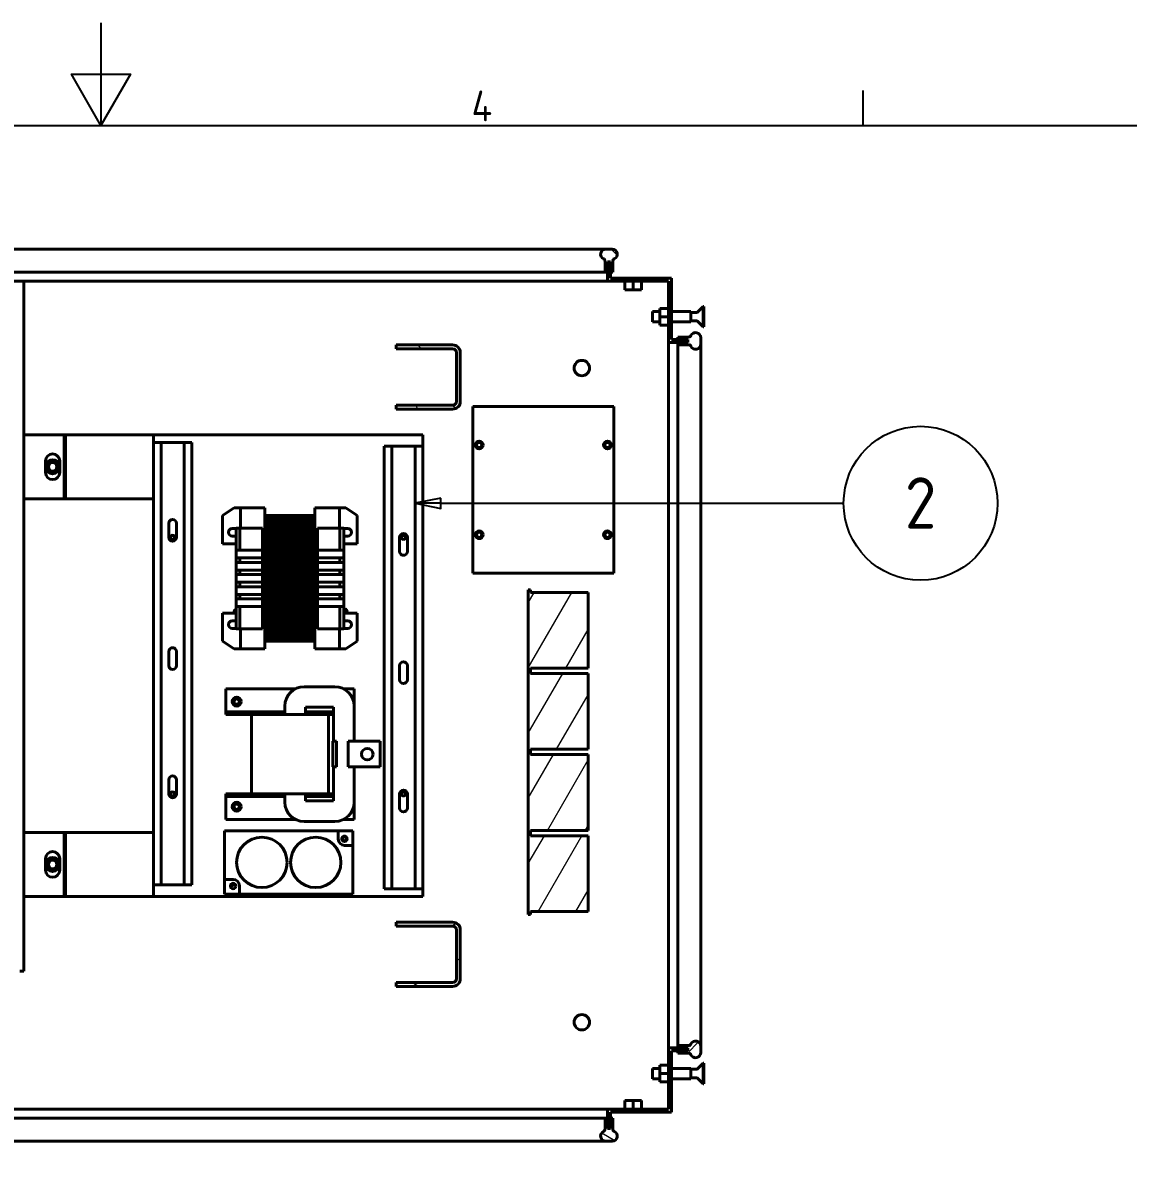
# Model space of a CAD drawing. Header units: inches. Extents: x 6934 to 18973, y 4254 to 7629.
# Drawn here: x 14123 to 14985, y 6725 to 7614 of the extents above; entities that cross this region are included whole.
import ezdxf

# ---------------------------------------------------------------- set-up
doc = ezdxf.new("R2010")
doc.units = ezdxf.units.IN
doc.header["$MEASUREMENT"] = 0
doc.layers.add('POWER SUPPLY CASE INLINER1$0$가시적인 것(ISO)', color=3, linetype='Continuous', lineweight=40, true_color=0x00ff00)
doc.layers.add('POWER SUPPLY CASE INLINER1$0$기호(ISO)', color=5, linetype='Continuous', lineweight=25, true_color=0x0000ff)
doc.layers.add('POWER SUPPLY CASE INLINER1$0$경계(ISO)', color=7, linetype='Continuous', lineweight=25)
doc.layers.add('POWER SUPPLY CASE INLINER1$0$해치(ISO)', color=7, linetype='Continuous', lineweight=18)
doc.styles.add('POWER SUPPLY CASE INLINER1$0$문자 텍스트_PSTEK_POSCO', font='isocp.shx')
doc.styles.add('POWER SUPPLY CASE INLINER1$0$부품번호텍스트_PSTEK_POSCO', font='isocp.shx')

# ---------------------------------------------------------------- blocks, each defined once
blk = doc.blocks.new('POWER SUPPLY CASE INLINER1$0$경계 Default Border')
at = {"layer": 'POWER SUPPLY CASE INLINER1$0$경계(ISO)'}
blk.add_line((371.25, 410), (371.25, 413.4), dxfattribs=at)
at = {"layer": 'POWER SUPPLY CASE INLINER1$0$경계(ISO)', "flags": 128}
for points in [[(297, 420), (297, 410), (294.11, 415), (299.89, 415), (297, 410)], [(10, 10), (10, 410), (584, 410), (584, 10), (10, 10)]]:
    blk.add_lwpolyline(points, dxfattribs=at)
at = {"layer": 'POWER SUPPLY CASE INLINER1$0$경계(ISO)', "color": 2, "true_color": 0xffff00, "insert": (333.1, 410.4), "char_height": 3, "attachment_point": 7, "style": 'POWER SUPPLY CASE INLINER1$0$문자 텍스트_PSTEK_POSCO'}
blk.add_mtext('4', dxfattribs=at)
blk = doc.blocks.new('POWER SUPPLY CASE INLINER1$0$품번기호4')
at = {"layer": 'POWER SUPPLY CASE INLINER1$0$기호(ISO)', "color": 7}
for p, q in [((330.1, 373.68), (327.6, 373.18)), ((330.1, 372.68), (330.1, 373.68)), ((330.1, 373.18), (327.6, 373.18)), ((327.6, 373.18), (330.1, 372.68)), ((330.1, 373.18), (369.36, 373.18))]:
    blk.add_line(p, q, dxfattribs=at)
at = {"layer": 'POWER SUPPLY CASE INLINER1$0$기호(ISO)', "color": 7, "flags": 128}
blk.add_lwpolyline([(330.1, 373.68), (327.6, 373.18), (330.1, 372.68), (330.1, 373.68)], dxfattribs=at)
at = {"layer": 'POWER SUPPLY CASE INLINER1$0$기호(ISO)'}
blk.add_circle((376.86, 373.18), 7.5, dxfattribs=at)
at = {"layer": 'POWER SUPPLY CASE INLINER1$0$기호(ISO)', "color": 7}
blk.add_solid([(330.1, 373.68), (327.6, 373.18), (330.1, 372.68), (330.1, 373.68)], dxfattribs=at)
at = {"layer": 'POWER SUPPLY CASE INLINER1$0$기호(ISO)', "color": 7, "insert": (376.86, 373.21), "char_height": 5, "attachment_point": 5, "style": 'POWER SUPPLY CASE INLINER1$0$부품번호텍스트_PSTEK_POSCO'}
blk.add_mtext('2', dxfattribs=at)
blk = doc.blocks.new('POWER SUPPLY CASE INLINER1')
at = {"layer": 'POWER SUPPLY CASE INLINER1$0$해치(ISO)'}
h = blk.add_hatch(dxfattribs=at)
h.set_pattern_fill('ANSI31', color=256, scale=203.2, angle=90.0002, style=0)
edge = h.paths.add_edge_path()
edge.add_line((2066.65, 3174.12), (2066.65, 3165.57))
edge.add_line((2066.65, 3165.57), (2068.5, 3165.57))
edge.add_line((2068.5, 3165.57), (2068.5, 3173.57))
edge.add_line((2068.5, 3173.57), (2070.8, 3173.57))
edge.add_line((2070.8, 3173.57), (2070.8, 3165.57))
edge.add_line((2070.8, 3165.57), (2072.65, 3165.57))
edge.add_line((2072.65, 3165.57), (2072.65, 3174.12))
edge.add_ellipse((2074.65, 3174.12), major_axis=(-2, 0), ratio=1, start_angle=294.62432, end_angle=360, ccw=False)
edge.add_ellipse((2072.15, 3179.57), major_axis=(1.67, -3.64), ratio=1, start_angle=0, end_angle=155.37568)
edge.add_line((2072.15, 3183.57), (2067.15, 3183.57))
edge.add_ellipse((2067.15, 3179.57), major_axis=(0, 4), ratio=1, start_angle=0, end_angle=155.37568)
edge.add_ellipse((2064.65, 3174.12), major_axis=(0.83, 1.82), ratio=1, start_angle=294.62432, end_angle=360, ccw=False)
edge = h.paths.add_edge_path()
edge.add_ellipse((2769.45, 3179.57), major_axis=(0, 4), ratio=1, start_angle=0, end_angle=155.37568)
edge.add_ellipse((2766.95, 3174.12), major_axis=(0.83, 1.82), ratio=1, start_angle=294.62432, end_angle=360, ccw=False)
edge.add_line((2768.95, 3174.12), (2768.95, 3165.57))
edge.add_line((2768.95, 3165.57), (2770.8, 3165.57))
edge.add_line((2770.8, 3165.57), (2770.8, 3173.57))
edge.add_line((2770.8, 3173.57), (2773.1, 3173.57))
edge.add_line((2773.1, 3173.57), (2773.1, 3165.57))
edge.add_line((2773.1, 3165.57), (2774.95, 3165.57))
edge.add_line((2774.95, 3165.57), (2774.95, 3174.12))
edge.add_ellipse((2776.95, 3174.12), major_axis=(-2, 0), ratio=1, start_angle=294.62432, end_angle=360, ccw=False)
edge.add_ellipse((2774.45, 3179.57), major_axis=(1.67, -3.64), ratio=1, start_angle=0, end_angle=155.37568)
edge.add_line((2774.45, 3183.57), (2769.45, 3183.57))
h = blk.add_hatch(dxfattribs=at)
h.set_pattern_fill('ANSI31', color=256, scale=203.2, style=0)
h.paths.add_polyline_path([(2820.8, 2558.57), (2825.54, 2558.57), (2833.54, 2558.57), (2833.54, 2560.87), (2825.54, 2560.87), (2818.5, 2560.87), (2818.5, 2513.17), (2770.8, 2513.17), (2770.8, 2506.17), (2770.8, 2498.17), (2773.1, 2498.17), (2773.1, 2506.17), (2773.1, 2510.87), (2820.8, 2510.87)])
h.paths.add_polyline_path([(2773.1, 3160.87), (2773.1, 3165.57), (2773.1, 3173.57), (2770.8, 3173.57), (2770.8, 3165.57), (2770.8, 3158.57), (2818.5, 3158.57), (2818.5, 3110.87), (2825.54, 3110.87), (2833.54, 3110.87), (2833.54, 3113.17), (2825.54, 3113.17), (2820.8, 3113.17), (2820.8, 3160.87)])
h.paths.add_polyline_path([(2023.1, 2513.17), (2023.1, 2614.87), (2023.1, 2652.87), (2023.1, 3064.87), (2023.1, 3102.87), (2023.1, 3158.57), (2070.8, 3158.57), (2070.8, 3165.57), (2070.8, 3173.57), (2068.5, 3173.57), (2068.5, 3165.57), (2068.5, 3160.87), (2020.8, 3160.87), (2020.8, 2510.87), (2068.5, 2510.87), (2068.5, 2506.17), (2068.5, 2498.17), (2070.8, 2498.17), (2070.8, 2506.17), (2070.8, 2513.17)])
h = blk.add_hatch(dxfattribs=at)
h.set_pattern_fill('ANSI31', color=256, scale=203.2, style=0)
edge = h.paths.add_edge_path()
edge.add_line((2834.09, 3115.02), (2825.54, 3115.02))
edge.add_line((2825.54, 3115.02), (2825.54, 3113.17))
edge.add_line((2825.54, 3113.17), (2833.54, 3113.17))
edge.add_line((2833.54, 3113.17), (2833.54, 3110.87))
edge.add_line((2833.54, 3110.87), (2825.54, 3110.87))
edge.add_line((2825.54, 3110.87), (2825.54, 3109.02))
edge.add_line((2825.54, 3109.02), (2834.09, 3109.02))
edge.add_ellipse((2834.09, 3107.02), major_axis=(0, 2), ratio=1, start_angle=294.62432, end_angle=360, ccw=False)
edge.add_ellipse((2839.54, 3109.52), major_axis=(-3.64, -1.67), ratio=1, start_angle=0, end_angle=155.37568)
edge.add_line((2843.54, 3109.52), (2843.54, 3114.52))
edge.add_ellipse((2839.54, 3114.52), major_axis=(4, 0), ratio=1, start_angle=0, end_angle=155.37568)
edge.add_ellipse((2834.09, 3117.02), major_axis=(1.82, -0.83), ratio=1, start_angle=294.62432, end_angle=360, ccw=False)
edge = h.paths.add_edge_path()
edge.add_ellipse((2839.54, 2562.22), major_axis=(4, 0), ratio=1, start_angle=0, end_angle=155.37568)
edge.add_ellipse((2834.09, 2564.72), major_axis=(1.82, -0.83), ratio=1, start_angle=294.62432, end_angle=360, ccw=False)
edge.add_line((2834.09, 2562.72), (2825.54, 2562.72))
edge.add_line((2825.54, 2562.72), (2825.54, 2560.87))
edge.add_line((2825.54, 2560.87), (2833.54, 2560.87))
edge.add_line((2833.54, 2560.87), (2833.54, 2558.57))
edge.add_line((2833.54, 2558.57), (2825.54, 2558.57))
edge.add_line((2825.54, 2558.57), (2825.54, 2556.72))
edge.add_line((2825.54, 2556.72), (2834.09, 2556.72))
edge.add_ellipse((2834.09, 2554.72), major_axis=(0, 2), ratio=1, start_angle=294.62432, end_angle=360, ccw=False)
edge.add_ellipse((2839.54, 2557.22), major_axis=(-3.64, -1.67), ratio=1, start_angle=0, end_angle=155.37568)
edge.add_line((2843.54, 2557.22), (2843.54, 2562.22))
h = blk.add_hatch(dxfattribs=at)
h.set_pattern_fill('ANSI31', color=256, scale=203.2, angle=75, style=0)
edge = h.paths.add_edge_path()
edge.add_line((2606.1, 3061.87), (2606.1, 3058.87))
edge.add_line((2606.1, 3058.87), (2650.1, 3058.87))
edge.add_ellipse((2650.1, 3064.87), major_axis=(0, -6), ratio=1, start_angle=0, end_angle=90)
edge.add_line((2656.1, 3064.87), (2656.1, 3102.87))
edge.add_ellipse((2650.1, 3102.87), major_axis=(6, 0), ratio=1, start_angle=0, end_angle=90)
edge.add_line((2650.1, 3108.87), (2606.1, 3108.87))
edge.add_line((2606.1, 3108.87), (2606.1, 3105.87))
edge.add_line((2606.1, 3105.87), (2650.1, 3105.87))
edge.add_ellipse((2650.1, 3102.87), major_axis=(0, 3), ratio=1, start_angle=270, end_angle=360, ccw=False)
edge.add_line((2653.1, 3102.87), (2653.1, 3064.87))
edge.add_ellipse((2650.1, 3064.87), major_axis=(3, 0), ratio=1, start_angle=270, end_angle=360, ccw=False)
edge.add_line((2650.1, 3061.87), (2606.1, 3061.87))
h = blk.add_hatch(dxfattribs=at)
h.set_pattern_fill('ANSI31', color=256, scale=203.2, angle=15, style=0)
h.paths.add_polyline_path([(2710.7, 2917.87), (2709.1, 2917.87), (2709.1, 2664.87), (2710.7, 2664.87), (2710.7, 2667.27), (2755.7, 2667.27), (2755.7, 2726.27), (2710.7, 2726.27), (2710.7, 2730.47), (2755.7, 2730.47), (2755.7, 2789.47), (2710.7, 2789.47), (2710.7, 2793.67), (2755.7, 2793.67), (2755.7, 2852.67), (2710.7, 2852.67), (2710.7, 2856.87), (2755.7, 2856.87), (2755.7, 2915.87), (2710.7, 2915.87)])
h = blk.add_hatch(dxfattribs=at)
h.set_pattern_fill('ANSI31', color=256, scale=203.2, angle=-15, style=0)
edge = h.paths.add_edge_path()
edge.add_line((2606.1, 2611.87), (2606.1, 2608.87))
edge.add_line((2606.1, 2608.87), (2650.1, 2608.87))
edge.add_ellipse((2650.1, 2614.87), major_axis=(0, -6), ratio=1, start_angle=0, end_angle=90)
edge.add_line((2656.1, 2614.87), (2656.1, 2652.87))
edge.add_ellipse((2650.1, 2652.87), major_axis=(6, 0), ratio=1, start_angle=0, end_angle=90)
edge.add_line((2650.1, 2658.87), (2606.1, 2658.87))
edge.add_line((2606.1, 2658.87), (2606.1, 2655.87))
edge.add_line((2606.1, 2655.87), (2650.1, 2655.87))
edge.add_ellipse((2650.1, 2652.87), major_axis=(0, 3), ratio=1, start_angle=270, end_angle=360, ccw=False)
edge.add_line((2653.1, 2652.87), (2653.1, 2614.87))
edge.add_ellipse((2650.1, 2614.87), major_axis=(3, 0), ratio=1, start_angle=270, end_angle=360, ccw=False)
edge.add_line((2650.1, 2611.87), (2606.1, 2611.87))
h = blk.add_hatch(dxfattribs=at)
h.set_pattern_fill('ANSI31', color=256, scale=203.2, angle=105.0002, style=0)
edge = h.paths.add_edge_path()
edge.add_line((2774.95, 2497.63), (2774.95, 2506.17))
edge.add_line((2774.95, 2506.17), (2773.1, 2506.17))
edge.add_line((2773.1, 2506.17), (2773.1, 2498.17))
edge.add_line((2773.1, 2498.17), (2770.8, 2498.17))
edge.add_line((2770.8, 2498.17), (2770.8, 2506.17))
edge.add_line((2770.8, 2506.17), (2768.95, 2506.17))
edge.add_line((2768.95, 2506.17), (2768.95, 2497.63))
edge.add_ellipse((2766.95, 2497.63), major_axis=(2, 0), ratio=1, start_angle=294.62432, end_angle=360, ccw=False)
edge.add_ellipse((2769.45, 2492.17), major_axis=(-1.67, 3.64), ratio=1, start_angle=0, end_angle=155.37568)
edge.add_line((2769.45, 2488.17), (2774.45, 2488.17))
edge.add_ellipse((2774.45, 2492.17), major_axis=(0, -4), ratio=1, start_angle=0, end_angle=155.37568)
edge.add_ellipse((2776.95, 2497.63), major_axis=(-0.83, -1.82), ratio=1, start_angle=294.62432, end_angle=360, ccw=False)
edge = h.paths.add_edge_path()
edge.add_ellipse((2072.15, 2492.17), major_axis=(0, -4), ratio=1, start_angle=0, end_angle=155.37568)
edge.add_ellipse((2074.65, 2497.63), major_axis=(-0.83, -1.82), ratio=1, start_angle=294.62432, end_angle=360, ccw=False)
edge.add_line((2072.65, 2497.63), (2072.65, 2506.17))
edge.add_line((2072.65, 2506.17), (2070.8, 2506.17))
edge.add_line((2070.8, 2506.17), (2070.8, 2498.17))
edge.add_line((2070.8, 2498.17), (2068.5, 2498.17))
edge.add_line((2068.5, 2498.17), (2068.5, 2506.17))
edge.add_line((2068.5, 2506.17), (2066.65, 2506.17))
edge.add_line((2066.65, 2506.17), (2066.65, 2497.63))
edge.add_ellipse((2064.65, 2497.63), major_axis=(2, 0), ratio=1, start_angle=294.62432, end_angle=360, ccw=False)
edge.add_ellipse((2067.15, 2492.17), major_axis=(-1.67, 3.64), ratio=1, start_angle=0, end_angle=155.37568)
edge.add_line((2067.15, 2488.17), (2072.15, 2488.17))
at = {"layer": 'POWER SUPPLY CASE INLINER1$0$가시적인 것(ISO)'}
for p, q in [((2769.45, 3183.57), (2072.15, 3183.57)), ((2774.45, 3183.57), (2769.45, 3183.57)), ((2768.95, 3174.12), (2768.95, 3165.57)), ((2774.95, 3165.57), (2774.95, 3174.12)), ((2768.95, 3165.57), (2072.65, 3165.57)), ((2768.95, 3165.57), (2770.8, 3165.57)), ((2773.1, 3173.57), (2770.8, 3173.57)), ((2770.8, 3173.57), (2770.8, 3158.57)), ((2770.8, 3165.57), (2770.8, 3173.57)), ((2770.8, 3173.57), (2773.1, 3173.57)), ((2773.1, 3160.87), (2773.1, 3173.57)), ((2773.1, 3173.57), (2773.1, 3165.57)), ((2773.1, 3165.57), (2774.95, 3165.57)), ((2770.8, 3158.57), (2070.8, 3158.57)), ((2315.8, 3158.57), (2315.8, 2620.62)), ((2770.8, 3158.57), (2818.5, 3158.57)), ((2820.8, 3160.87), (2773.1, 3160.87)), ((2784.3, 3158.57), (2784.3, 3151.77)), ((2790.8, 3158.57), (2790.8, 3151.77)), ((2797.3, 3158.57), (2797.3, 3151.77)), ((2818.5, 3158.57), (2818.5, 3110.87)), ((2820.8, 3113.17), (2820.8, 3160.87)), ((2784.3, 3151.77), (2790.8, 3151.77)), ((2790.8, 3151.77), (2797.3, 3151.77)), ((2840.96, 3134.43), (2845.4, 3138.87)), ((2845.4, 3138.87), (2845.4, 3122.87)), ((2845.8, 3138.87), (2845.4, 3138.87)), ((2845.8, 3138.87), (2845.8, 3122.87)), ((2805.8, 3126.87), (2805.8, 3134.87)), ((2805.8, 3134.87), (2811.7, 3134.87)), ((2818.5, 3137.37), (2811.7, 3137.37)), ((2811.7, 3137.37), (2811.7, 3130.87)), ((2818.5, 3130.87), (2811.7, 3130.87)), ((2811.7, 3130.87), (2811.7, 3124.37)), ((2820.8, 3134.87), (2835.8, 3134.87)), ((2835.8, 3126.87), (2835.8, 3134.87)), ((2835.8, 3134.2), (2840.39, 3134.2)), ((2805.8, 3126.87), (2811.7, 3126.87)), ((2818.5, 3124.37), (2811.7, 3124.37)), ((2820.8, 3126.87), (2835.8, 3126.87)), ((2835.8, 3127.55), (2840.39, 3127.55)), ((2840.96, 3127.31), (2845.4, 3122.87)), ((2845.8, 3122.87), (2845.4, 3122.87)), ((2833.54, 3113.17), (2820.8, 3113.17)), ((2834.09, 3115.02), (2825.54, 3115.02)), ((2825.54, 3115.02), (2825.54, 3113.17)), ((2825.54, 3113.17), (2833.54, 3113.17)), ((2833.54, 3110.87), (2833.54, 3113.17)), ((2833.54, 3113.17), (2833.54, 3110.87)), ((2843.54, 3109.52), (2843.54, 3114.52)), ((2650.1, 3108.87), (2606.1, 3108.87)), ((2606.1, 3108.87), (2606.1, 3105.87)), ((2606.1, 3105.87), (2650.1, 3105.87)), ((2653.1, 3102.87), (2653.1, 3064.87)), ((2656.1, 3064.87), (2656.1, 3102.87)), ((2818.5, 3110.87), (2833.54, 3110.87)), ((2818.5, 2560.87), (2818.5, 3110.87)), ((2833.54, 3110.87), (2825.54, 3110.87)), ((2825.54, 3110.87), (2825.54, 3109.02)), ((2825.54, 3109.02), (2834.09, 3109.02)), ((2825.54, 2562.72), (2825.54, 3109.02)), ((2843.54, 2562.22), (2843.54, 3109.52)), ((2606.1, 3061.87), (2606.1, 3058.87)), ((2650.1, 3061.87), (2606.1, 3061.87)), ((2606.1, 3058.87), (2650.1, 3058.87)), ((2665.8, 3060.87), (2665.8, 2930.87)), ((2775.8, 3060.87), (2665.8, 3060.87)), ((2775.8, 2930.87), (2775.8, 3060.87)), ((2347.3, 3038.87), (2315.8, 3038.87)), ((2347.3, 3038.87), (2348.3, 3038.87)), ((2347.3, 2988.87), (2347.3, 3038.87)), ((2348.3, 3038.87), (2416.8, 3038.87)), ((2348.3, 3038.87), (2348.3, 2988.87)), ((2416.8, 3038.87), (2416.8, 3032.87)), ((2626.8, 3038.87), (2416.8, 3038.87)), ((2422.8, 3032.87), (2416.8, 3032.87)), ((2416.8, 2687.87), (2416.8, 3032.87)), ((2440.8, 3032.87), (2422.8, 3032.87)), ((2422.8, 2687.87), (2422.8, 3032.87)), ((2446.8, 3032.87), (2440.8, 3032.87)), ((2440.8, 2687.87), (2440.8, 3032.87)), ((2446.8, 2687.87), (2446.8, 3032.87)), ((2626.8, 3029.87), (2626.8, 3038.87)), ((2602.8, 3029.87), (2596.8, 3029.87)), ((2596.8, 3029.87), (2596.8, 2684.87)), ((2620.8, 3029.87), (2602.8, 3029.87)), ((2602.8, 3029.87), (2602.8, 2684.87)), ((2626.8, 3029.87), (2620.8, 3029.87)), ((2620.8, 3029.87), (2620.8, 2684.87)), ((2626.8, 3029.87), (2626.8, 2684.87)), ((2332.8, 3009.37), (2332.8, 3018.37)), ((2343.8, 3018.37), (2343.8, 3009.37)), ((2315.8, 2988.87), (2347.3, 2988.87)), ((2348.3, 2988.87), (2347.3, 2988.87)), ((2416.8, 2988.87), (2348.3, 2988.87)), ((2479.8, 2981.87), (2470.8, 2975.87)), ((2484.8, 2981.87), (2479.8, 2981.87)), ((2503.8, 2981.87), (2484.8, 2981.87)), ((2484.8, 2966.12), (2484.8, 2981.87)), ((2503.8, 2871.87), (2503.8, 2981.87)), ((2542.8, 2871.87), (2542.8, 2981.87)), ((2542.8, 2981.87), (2561.8, 2981.87)), ((2561.8, 2966.12), (2561.8, 2981.87)), ((2561.8, 2981.87), (2566.8, 2981.87)), ((2575.8, 2975.87), (2566.8, 2981.87)), ((2428.8, 2958.87), (2428.8, 2969.87)), ((2434.8, 2969.87), (2434.8, 2958.87)), ((2470.8, 2975.87), (2470.8, 2953.87)), ((2503.8, 2975.87), (2504.8, 2975.87)), ((2504.8, 2877.87), (2504.8, 2975.87)), ((2504.8, 2975.87), (2504.8, 2877.87)), ((2504.8, 2975.87), (2505.8, 2975.87)), ((2505.8, 2877.87), (2505.8, 2975.87)), ((2505.8, 2975.87), (2505.8, 2877.87)), ((2505.8, 2975.87), (2506.8, 2975.87)), ((2506.8, 2877.87), (2506.8, 2975.87)), ((2506.8, 2975.87), (2506.8, 2877.87)), ((2506.8, 2975.87), (2507.8, 2975.87)), ((2507.8, 2877.87), (2507.8, 2975.87)), ((2507.8, 2975.87), (2507.8, 2877.87)), ((2507.8, 2975.87), (2508.8, 2975.87)), ((2508.8, 2877.87), (2508.8, 2975.87)), ((2508.8, 2975.87), (2508.8, 2877.87)), ((2508.8, 2975.87), (2509.8, 2975.87)), ((2509.8, 2877.87), (2509.8, 2975.87)), ((2509.8, 2975.87), (2509.8, 2877.87)), ((2509.8, 2975.87), (2510.8, 2975.87)), ((2510.8, 2877.87), (2510.8, 2975.87)), ((2510.8, 2975.87), (2510.8, 2877.87)), ((2510.8, 2975.87), (2511.8, 2975.87)), ((2511.8, 2877.87), (2511.8, 2975.87)), ((2511.8, 2975.87), (2511.8, 2877.87)), ((2511.8, 2975.87), (2512.8, 2975.87)), ((2512.8, 2877.87), (2512.8, 2975.87)), ((2512.8, 2975.87), (2512.8, 2877.87)), ((2512.8, 2975.87), (2513.8, 2975.87)), ((2513.8, 2877.87), (2513.8, 2975.87)), ((2513.8, 2975.87), (2513.8, 2877.87)), ((2513.8, 2975.87), (2514.8, 2975.87)), ((2514.8, 2877.87), (2514.8, 2975.87)), ((2514.8, 2975.87), (2514.8, 2877.87)), ((2514.8, 2975.87), (2515.8, 2975.87)), ((2515.8, 2877.87), (2515.8, 2975.87)), ((2515.8, 2975.87), (2515.8, 2877.87)), ((2515.8, 2975.87), (2516.8, 2975.87)), ((2516.8, 2877.87), (2516.8, 2975.87)), ((2516.8, 2975.87), (2516.8, 2877.87)), ((2516.8, 2975.87), (2517.8, 2975.87)), ((2517.8, 2877.87), (2517.8, 2975.87)), ((2517.8, 2975.87), (2517.8, 2877.87)), ((2517.8, 2975.87), (2518.8, 2975.87)), ((2518.8, 2877.87), (2518.8, 2975.87)), ((2518.8, 2975.87), (2518.8, 2877.87)), ((2518.8, 2975.87), (2519.8, 2975.87)), ((2519.8, 2877.87), (2519.8, 2975.87)), ((2519.8, 2975.87), (2519.8, 2877.87)), ((2519.8, 2975.87), (2520.8, 2975.87)), ((2520.8, 2877.87), (2520.8, 2975.87)), ((2520.8, 2975.87), (2520.8, 2877.87)), ((2520.8, 2975.87), (2521.8, 2975.87)), ((2521.8, 2877.87), (2521.8, 2975.87)), ((2521.8, 2975.87), (2521.8, 2877.87)), ((2521.8, 2975.87), (2522.8, 2975.87)), ((2522.8, 2877.87), (2522.8, 2975.87)), ((2522.8, 2975.87), (2522.8, 2877.87)), ((2522.8, 2975.87), (2523.8, 2975.87)), ((2523.8, 2877.87), (2523.8, 2975.87)), ((2523.8, 2975.87), (2523.8, 2877.87)), ((2523.8, 2975.87), (2524.8, 2975.87)), ((2524.8, 2877.87), (2524.8, 2975.87)), ((2524.8, 2975.87), (2524.8, 2877.87)), ((2524.8, 2975.87), (2525.8, 2975.87)), ((2525.8, 2877.87), (2525.8, 2975.87)), ((2525.8, 2975.87), (2525.8, 2877.87)), ((2525.8, 2975.87), (2526.8, 2975.87)), ((2526.8, 2877.87), (2526.8, 2975.87)), ((2526.8, 2975.87), (2526.8, 2877.87)), ((2526.8, 2975.87), (2527.8, 2975.87)), ((2527.8, 2877.87), (2527.8, 2975.87)), ((2527.8, 2975.87), (2527.8, 2877.87)), ((2527.8, 2975.87), (2528.8, 2975.87)), ((2528.8, 2877.87), (2528.8, 2975.87)), ((2528.8, 2975.87), (2528.8, 2877.87)), ((2528.8, 2975.87), (2529.8, 2975.87)), ((2529.8, 2877.87), (2529.8, 2975.87)), ((2529.8, 2975.87), (2529.8, 2877.87)), ((2529.8, 2975.87), (2530.8, 2975.87)), ((2530.8, 2877.87), (2530.8, 2975.87)), ((2530.8, 2975.87), (2530.8, 2877.87)), ((2530.8, 2975.87), (2531.8, 2975.87)), ((2531.8, 2877.87), (2531.8, 2975.87)), ((2531.8, 2975.87), (2531.8, 2877.87)), ((2531.8, 2975.87), (2532.8, 2975.87)), ((2532.8, 2877.87), (2532.8, 2975.87)), ((2532.8, 2975.87), (2532.8, 2877.87)), ((2532.8, 2975.87), (2533.8, 2975.87)), ((2533.8, 2877.87), (2533.8, 2975.87)), ((2533.8, 2975.87), (2533.8, 2877.87)), ((2533.8, 2975.87), (2534.8, 2975.87)), ((2534.8, 2877.87), (2534.8, 2975.87)), ((2534.8, 2975.87), (2534.8, 2877.87)), ((2534.8, 2975.87), (2535.8, 2975.87)), ((2535.8, 2877.87), (2535.8, 2975.87)), ((2535.8, 2975.87), (2535.8, 2877.87)), ((2535.8, 2975.87), (2536.8, 2975.87)), ((2536.8, 2877.87), (2536.8, 2975.87)), ((2536.8, 2975.87), (2536.8, 2877.87)), ((2536.8, 2975.87), (2537.8, 2975.87)), ((2537.8, 2877.87), (2537.8, 2975.87)), ((2537.8, 2975.87), (2537.8, 2877.87)), ((2537.8, 2975.87), (2538.8, 2975.87)), ((2538.8, 2877.87), (2538.8, 2975.87)), ((2538.8, 2975.87), (2538.8, 2877.87)), ((2538.8, 2975.87), (2539.8, 2975.87)), ((2539.8, 2877.87), (2539.8, 2975.87)), ((2539.8, 2975.87), (2539.8, 2877.87)), ((2539.8, 2975.87), (2540.8, 2975.87)), ((2540.8, 2877.87), (2540.8, 2975.87)), ((2540.8, 2975.87), (2540.8, 2877.87)), ((2540.8, 2975.87), (2541.8, 2975.87)), ((2541.8, 2877.87), (2541.8, 2975.87)), ((2541.8, 2975.87), (2541.8, 2877.87)), ((2541.8, 2975.87), (2542.8, 2975.87)), ((2575.8, 2975.87), (2575.8, 2953.87)), ((2478.3, 2965.87), (2481.3, 2965.87)), ((2484.3, 2966.12), (2481.3, 2966.12)), ((2481.3, 2966.12), (2481.3, 2948.87)), ((2484.3, 2966.12), (2487.3, 2966.12)), ((2484.3, 2966.12), (2484.3, 2948.87)), ((2498.8, 2966.12), (2487.3, 2966.12)), ((2498.8, 2966.12), (2501.8, 2966.12)), ((2501.8, 2966.12), (2501.8, 2948.87)), ((2504.8, 2961.82), (2504.8, 2961.82)), ((2505.8, 2961.82), (2505.8, 2961.82)), ((2506.8, 2961.82), (2506.8, 2961.82)), ((2507.8, 2961.82), (2507.8, 2961.82)), ((2508.8, 2961.82), (2508.8, 2961.82)), ((2509.8, 2961.82), (2509.8, 2961.82)), ((2510.8, 2961.82), (2510.8, 2961.82)), ((2511.8, 2961.82), (2511.8, 2961.82)), ((2512.8, 2961.82), (2512.8, 2961.82)), ((2513.8, 2961.82), (2513.8, 2961.82)), ((2514.8, 2961.82), (2514.8, 2961.82)), ((2515.8, 2961.82), (2515.8, 2961.82)), ((2516.8, 2961.82), (2516.8, 2961.82)), ((2517.8, 2961.82), (2517.8, 2961.82)), ((2518.8, 2961.82), (2518.8, 2961.82)), ((2519.8, 2961.82), (2519.8, 2961.82)), ((2520.8, 2961.82), (2520.8, 2961.82)), ((2521.8, 2961.82), (2521.8, 2961.82)), ((2522.8, 2961.82), (2522.8, 2961.82)), ((2523.8, 2961.82), (2523.8, 2961.82)), ((2524.8, 2961.82), (2524.8, 2961.82)), ((2525.8, 2961.82), (2525.8, 2961.82)), ((2526.8, 2961.82), (2526.8, 2961.82)), ((2527.8, 2961.82), (2527.8, 2961.82)), ((2528.8, 2961.82), (2528.8, 2961.82)), ((2529.8, 2961.82), (2529.8, 2961.82)), ((2530.8, 2961.82), (2530.8, 2961.82)), ((2531.8, 2961.82), (2531.8, 2961.82)), ((2532.8, 2961.82), (2532.8, 2961.82)), ((2533.8, 2961.82), (2533.8, 2961.82)), ((2534.8, 2961.82), (2534.8, 2961.82)), ((2535.8, 2961.82), (2535.8, 2961.82)), ((2536.8, 2961.82), (2536.8, 2961.82)), ((2537.8, 2961.82), (2537.8, 2961.82)), ((2538.8, 2961.82), (2538.8, 2961.82)), ((2539.8, 2961.82), (2539.8, 2961.82)), ((2540.8, 2961.82), (2540.8, 2961.82)), ((2541.8, 2961.82), (2541.8, 2961.82)), ((2547.8, 2966.12), (2544.8, 2966.12)), ((2544.8, 2966.12), (2544.8, 2948.87)), ((2547.8, 2966.12), (2559.3, 2966.12)), ((2562.3, 2966.12), (2559.3, 2966.12)), ((2562.3, 2966.12), (2565.3, 2966.12)), ((2562.3, 2966.12), (2562.3, 2948.87)), ((2565.3, 2966.12), (2565.3, 2948.87)), ((2565.3, 2965.87), (2568.3, 2965.87)), ((2470.8, 2953.87), (2481.3, 2953.87)), ((2481.3, 2959.87), (2478.3, 2959.87)), ((2568.3, 2959.87), (2565.3, 2959.87)), ((2565.3, 2953.87), (2575.8, 2953.87)), ((2608.8, 2947.87), (2608.8, 2958.87)), ((2614.8, 2958.87), (2614.8, 2947.87)), ((2481.3, 2948.87), (2484.3, 2948.87)), ((2481.3, 2942.87), (2481.3, 2948.87)), ((2484.3, 2942.87), (2481.3, 2942.87)), ((2481.3, 2942.87), (2481.3, 2939.37)), ((2487.3, 2948.87), (2484.3, 2948.87)), ((2484.3, 2942.87), (2487.3, 2942.87)), ((2484.3, 2942.87), (2484.3, 2939.37)), ((2487.3, 2948.87), (2498.8, 2948.87)), ((2498.8, 2942.87), (2487.3, 2942.87)), ((2501.8, 2948.87), (2498.8, 2948.87)), ((2498.8, 2942.87), (2501.8, 2942.87)), ((2501.8, 2948.87), (2501.8, 2942.87)), ((2501.8, 2942.87), (2501.8, 2939.37)), ((2544.8, 2942.87), (2544.8, 2948.87)), ((2547.8, 2948.87), (2544.8, 2948.87)), ((2544.8, 2942.87), (2547.8, 2942.87)), ((2544.8, 2942.87), (2544.8, 2939.37)), ((2547.8, 2948.87), (2559.3, 2948.87)), ((2559.3, 2942.87), (2547.8, 2942.87)), ((2562.3, 2948.87), (2559.3, 2948.87)), ((2559.3, 2942.87), (2562.3, 2942.87)), ((2562.3, 2948.87), (2565.3, 2948.87)), ((2565.3, 2942.87), (2562.3, 2942.87)), ((2562.3, 2942.87), (2562.3, 2939.37)), ((2565.3, 2948.87), (2565.3, 2942.87)), ((2565.3, 2942.87), (2565.3, 2939.37)), ((2481.3, 2939.37), (2484.3, 2939.37)), ((2481.3, 2933.37), (2481.3, 2939.37)), ((2487.3, 2939.37), (2484.3, 2939.37)), ((2487.3, 2939.37), (2498.8, 2939.37)), ((2501.8, 2939.37), (2498.8, 2939.37)), ((2501.8, 2939.37), (2501.8, 2933.37)), ((2544.8, 2933.37), (2544.8, 2939.37)), ((2547.8, 2939.37), (2544.8, 2939.37)), ((2547.8, 2939.37), (2559.3, 2939.37)), ((2562.3, 2939.37), (2559.3, 2939.37)), ((2562.3, 2939.37), (2565.3, 2939.37)), ((2565.3, 2939.37), (2565.3, 2933.37)), ((2484.3, 2933.37), (2481.3, 2933.37)), ((2481.3, 2933.37), (2481.3, 2929.87)), ((2481.3, 2929.87), (2484.3, 2929.87)), ((2481.3, 2923.87), (2481.3, 2929.87)), ((2484.3, 2933.37), (2487.3, 2933.37)), ((2484.3, 2933.37), (2484.3, 2929.87)), ((2487.3, 2929.87), (2484.3, 2929.87)), ((2498.8, 2933.37), (2487.3, 2933.37)), ((2487.3, 2929.87), (2498.8, 2929.87)), ((2498.8, 2933.37), (2501.8, 2933.37)), ((2501.8, 2929.87), (2498.8, 2929.87)), ((2501.8, 2933.37), (2501.8, 2929.87)), ((2501.8, 2929.87), (2501.8, 2923.87)), ((2544.8, 2933.37), (2547.8, 2933.37)), ((2544.8, 2933.37), (2544.8, 2929.87)), ((2547.8, 2929.87), (2544.8, 2929.87)), ((2544.8, 2923.87), (2544.8, 2929.87)), ((2559.3, 2933.37), (2547.8, 2933.37)), ((2547.8, 2929.87), (2559.3, 2929.87)), ((2559.3, 2933.37), (2562.3, 2933.37)), ((2562.3, 2929.87), (2559.3, 2929.87)), ((2565.3, 2933.37), (2562.3, 2933.37)), ((2562.3, 2933.37), (2562.3, 2929.87)), ((2562.3, 2929.87), (2565.3, 2929.87)), ((2565.3, 2933.37), (2565.3, 2929.87)), ((2565.3, 2929.87), (2565.3, 2923.87)), ((2665.8, 2930.87), (2775.8, 2930.87)), ((2484.3, 2923.87), (2481.3, 2923.87)), ((2481.3, 2923.87), (2481.3, 2920.37)), ((2481.3, 2920.37), (2484.3, 2920.37)), ((2481.3, 2914.37), (2481.3, 2920.37)), ((2484.3, 2923.87), (2484.3, 2920.37)), ((2484.3, 2923.87), (2487.3, 2923.87)), ((2487.3, 2920.37), (2484.3, 2920.37)), ((2498.8, 2923.87), (2487.3, 2923.87)), ((2487.3, 2920.37), (2498.8, 2920.37)), ((2498.8, 2923.87), (2501.8, 2923.87)), ((2501.8, 2920.37), (2498.8, 2920.37)), ((2501.8, 2923.87), (2501.8, 2920.37)), ((2501.8, 2920.37), (2501.8, 2914.37)), ((2544.8, 2923.87), (2544.8, 2920.37)), ((2544.8, 2923.87), (2547.8, 2923.87)), ((2544.8, 2914.37), (2544.8, 2920.37)), ((2547.8, 2920.37), (2544.8, 2920.37)), ((2559.3, 2923.87), (2547.8, 2923.87)), ((2547.8, 2920.37), (2559.3, 2920.37)), ((2559.3, 2923.87), (2562.3, 2923.87)), ((2562.3, 2920.37), (2559.3, 2920.37)), ((2562.3, 2923.87), (2562.3, 2920.37)), ((2565.3, 2923.87), (2562.3, 2923.87)), ((2562.3, 2920.37), (2565.3, 2920.37)), ((2565.3, 2923.87), (2565.3, 2920.37)), ((2565.3, 2920.37), (2565.3, 2914.37)), ((2710.7, 2917.87), (2709.1, 2917.87)), ((2709.1, 2917.87), (2709.1, 2664.87)), ((2710.7, 2915.87), (2710.7, 2917.87)), ((2484.3, 2914.37), (2481.3, 2914.37)), ((2481.3, 2914.37), (2481.3, 2910.87)), ((2481.3, 2910.87), (2484.3, 2910.87)), ((2481.3, 2904.87), (2481.3, 2910.87)), ((2484.3, 2914.37), (2487.3, 2914.37)), ((2484.3, 2914.37), (2484.3, 2910.87)), ((2487.3, 2910.87), (2484.3, 2910.87)), ((2498.8, 2914.37), (2487.3, 2914.37)), ((2487.3, 2910.87), (2498.8, 2910.87)), ((2498.8, 2914.37), (2501.8, 2914.37)), ((2501.8, 2910.87), (2498.8, 2910.87)), ((2501.8, 2914.37), (2501.8, 2910.87)), ((2501.8, 2910.87), (2501.8, 2904.87)), ((2544.8, 2914.37), (2547.8, 2914.37)), ((2544.8, 2914.37), (2544.8, 2910.87)), ((2544.8, 2904.87), (2544.8, 2910.87)), ((2547.8, 2910.87), (2544.8, 2910.87)), ((2559.3, 2914.37), (2547.8, 2914.37)), ((2547.8, 2910.87), (2559.3, 2910.87)), ((2559.3, 2914.37), (2562.3, 2914.37)), ((2562.3, 2910.87), (2559.3, 2910.87)), ((2565.3, 2914.37), (2562.3, 2914.37)), ((2562.3, 2914.37), (2562.3, 2910.87)), ((2562.3, 2910.87), (2565.3, 2910.87)), ((2565.3, 2914.37), (2565.3, 2910.87)), ((2565.3, 2910.87), (2565.3, 2904.87)), ((2755.7, 2915.87), (2710.7, 2915.87)), ((2755.7, 2856.87), (2755.7, 2915.87)), ((2481.3, 2899.87), (2470.8, 2899.87)), ((2470.8, 2899.87), (2470.8, 2877.87)), ((2484.3, 2904.87), (2481.3, 2904.87)), ((2481.3, 2904.87), (2481.3, 2887.62)), ((2484.3, 2904.87), (2487.3, 2904.87)), ((2484.3, 2904.87), (2484.3, 2887.62)), ((2498.8, 2904.87), (2487.3, 2904.87)), ((2498.8, 2904.87), (2501.8, 2904.87)), ((2501.8, 2904.87), (2501.8, 2887.62)), ((2544.8, 2904.87), (2547.8, 2904.87)), ((2544.8, 2904.87), (2544.8, 2887.62)), ((2559.3, 2904.87), (2547.8, 2904.87)), ((2559.3, 2904.87), (2562.3, 2904.87)), ((2565.3, 2904.87), (2562.3, 2904.87)), ((2562.3, 2904.87), (2562.3, 2887.62)), ((2565.3, 2904.87), (2565.3, 2887.62)), ((2575.8, 2899.87), (2565.3, 2899.87)), ((2575.8, 2899.87), (2575.8, 2877.87)), ((2478.3, 2893.87), (2481.3, 2893.87)), ((2504.8, 2891.92), (2504.8, 2891.92)), ((2505.8, 2891.92), (2505.8, 2891.92)), ((2506.8, 2891.92), (2506.8, 2891.92)), ((2507.8, 2891.92), (2507.8, 2891.92)), ((2508.8, 2891.92), (2508.8, 2891.92)), ((2509.8, 2891.92), (2509.8, 2891.92)), ((2510.8, 2891.92), (2510.8, 2891.92)), ((2511.8, 2891.92), (2511.8, 2891.92)), ((2512.8, 2891.92), (2512.8, 2891.92)), ((2513.8, 2891.92), (2513.8, 2891.92)), ((2514.8, 2891.92), (2514.8, 2891.92)), ((2515.8, 2891.92), (2515.8, 2891.92)), ((2516.8, 2891.92), (2516.8, 2891.92)), ((2517.8, 2891.92), (2517.8, 2891.92)), ((2518.8, 2891.92), (2518.8, 2891.92)), ((2519.8, 2891.92), (2519.8, 2891.92)), ((2520.8, 2891.92), (2520.8, 2891.92)), ((2521.8, 2891.92), (2521.8, 2891.92)), ((2522.8, 2891.92), (2522.8, 2891.92)), ((2523.8, 2891.92), (2523.8, 2891.92)), ((2524.8, 2891.92), (2524.8, 2891.92)), ((2525.8, 2891.92), (2525.8, 2891.92)), ((2526.8, 2891.92), (2526.8, 2891.92)), ((2527.8, 2891.92), (2527.8, 2891.92)), ((2528.8, 2891.92), (2528.8, 2891.92)), ((2529.8, 2891.92), (2529.8, 2891.92)), ((2530.8, 2891.92), (2530.8, 2891.92)), ((2531.8, 2891.92), (2531.8, 2891.92)), ((2532.8, 2891.92), (2532.8, 2891.92)), ((2533.8, 2891.92), (2533.8, 2891.92)), ((2534.8, 2891.92), (2534.8, 2891.92)), ((2535.8, 2891.92), (2535.8, 2891.92)), ((2536.8, 2891.92), (2536.8, 2891.92)), ((2537.8, 2891.92), (2537.8, 2891.92)), ((2538.8, 2891.92), (2538.8, 2891.92)), ((2539.8, 2891.92), (2539.8, 2891.92)), ((2540.8, 2891.92), (2540.8, 2891.92)), ((2541.8, 2891.92), (2541.8, 2891.92)), ((2565.3, 2893.87), (2568.3, 2893.87)), ((2481.3, 2887.87), (2478.3, 2887.87)), ((2481.3, 2887.62), (2484.3, 2887.62)), ((2487.3, 2887.62), (2484.3, 2887.62)), ((2484.8, 2871.87), (2484.8, 2887.62)), ((2487.3, 2887.62), (2498.8, 2887.62)), ((2501.8, 2887.62), (2498.8, 2887.62)), ((2544.8, 2887.62), (2547.8, 2887.62)), ((2559.3, 2887.62), (2547.8, 2887.62)), ((2559.3, 2887.62), (2562.3, 2887.62)), ((2561.8, 2871.87), (2561.8, 2887.62)), ((2565.3, 2887.62), (2562.3, 2887.62)), ((2568.3, 2887.87), (2565.3, 2887.87)), ((2470.8, 2877.87), (2479.8, 2871.87)), ((2479.8, 2871.87), (2484.8, 2871.87)), ((2484.8, 2871.87), (2503.8, 2871.87)), ((2504.8, 2877.87), (2503.8, 2877.87)), ((2505.8, 2877.87), (2504.8, 2877.87)), ((2506.8, 2877.87), (2505.8, 2877.87)), ((2507.8, 2877.87), (2506.8, 2877.87)), ((2508.8, 2877.87), (2507.8, 2877.87)), ((2509.8, 2877.87), (2508.8, 2877.87)), ((2510.8, 2877.87), (2509.8, 2877.87)), ((2511.8, 2877.87), (2510.8, 2877.87)), ((2512.8, 2877.87), (2511.8, 2877.87)), ((2513.8, 2877.87), (2512.8, 2877.87)), ((2514.8, 2877.87), (2513.8, 2877.87)), ((2515.8, 2877.87), (2514.8, 2877.87)), ((2516.8, 2877.87), (2515.8, 2877.87)), ((2517.8, 2877.87), (2516.8, 2877.87)), ((2518.8, 2877.87), (2517.8, 2877.87)), ((2519.8, 2877.87), (2518.8, 2877.87)), ((2520.8, 2877.87), (2519.8, 2877.87)), ((2521.8, 2877.87), (2520.8, 2877.87)), ((2522.8, 2877.87), (2521.8, 2877.87)), ((2523.8, 2877.87), (2522.8, 2877.87)), ((2524.8, 2877.87), (2523.8, 2877.87)), ((2525.8, 2877.87), (2524.8, 2877.87)), ((2526.8, 2877.87), (2525.8, 2877.87)), ((2527.8, 2877.87), (2526.8, 2877.87)), ((2528.8, 2877.87), (2527.8, 2877.87)), ((2529.8, 2877.87), (2528.8, 2877.87)), ((2530.8, 2877.87), (2529.8, 2877.87)), ((2531.8, 2877.87), (2530.8, 2877.87)), ((2532.8, 2877.87), (2531.8, 2877.87)), ((2533.8, 2877.87), (2532.8, 2877.87)), ((2534.8, 2877.87), (2533.8, 2877.87)), ((2535.8, 2877.87), (2534.8, 2877.87)), ((2536.8, 2877.87), (2535.8, 2877.87)), ((2537.8, 2877.87), (2536.8, 2877.87)), ((2538.8, 2877.87), (2537.8, 2877.87)), ((2539.8, 2877.87), (2538.8, 2877.87)), ((2540.8, 2877.87), (2539.8, 2877.87)), ((2541.8, 2877.87), (2540.8, 2877.87)), ((2542.8, 2877.87), (2541.8, 2877.87)), ((2561.8, 2871.87), (2542.8, 2871.87)), ((2566.8, 2871.87), (2561.8, 2871.87)), ((2566.8, 2871.87), (2575.8, 2877.87)), ((2428.8, 2858.87), (2428.8, 2869.87)), ((2434.8, 2869.87), (2434.8, 2858.87)), ((2608.8, 2847.87), (2608.8, 2858.87)), ((2614.8, 2858.87), (2614.8, 2847.87)), ((2710.7, 2852.67), (2710.7, 2856.87)), ((2710.7, 2856.87), (2755.7, 2856.87)), ((2755.7, 2852.67), (2710.7, 2852.67)), ((2755.7, 2793.67), (2755.7, 2852.67)), ((2527.76, 2840.87), (2473.3, 2840.87)), ((2473.3, 2822.87), (2473.3, 2840.87)), ((2558.3, 2842.37), (2534.3, 2842.37)), ((2573.3, 2840.87), (2564.84, 2840.87)), ((2573.3, 2840.87), (2573.3, 2827.37)), ((2519.3, 2827.37), (2519.3, 2820.87)), ((2573.3, 2799.87), (2573.3, 2827.37)), ((2519.3, 2822.87), (2473.3, 2822.87)), ((2473.3, 2820.87), (2473.3, 2822.87)), ((2493.3, 2820.87), (2473.3, 2820.87)), ((2517.3, 2820.87), (2493.3, 2820.87)), ((2493.3, 2820.87), (2493.3, 2758.87)), ((2517.3, 2820.87), (2529.3, 2820.87)), ((2553.3, 2820.87), (2529.3, 2820.87)), ((2535.3, 2820.87), (2535.3, 2826.37)), ((2535.3, 2826.37), (2557.3, 2826.37)), ((2557.3, 2822.87), (2535.3, 2822.87)), ((2557.3, 2820.87), (2553.3, 2820.87)), ((2553.3, 2820.87), (2553.3, 2758.87)), ((2557.3, 2826.37), (2557.3, 2799.87)), ((2556.6, 2799.87), (2559.6, 2799.87)), ((2556.6, 2779.87), (2556.6, 2799.87)), ((2559.6, 2779.87), (2559.6, 2799.87)), ((2568.6, 2799.87), (2593.6, 2799.87)), ((2568.6, 2779.87), (2568.6, 2799.87)), ((2593.6, 2779.87), (2593.6, 2799.87)), ((2710.7, 2789.47), (2710.7, 2793.67)), ((2710.7, 2793.67), (2755.7, 2793.67)), ((2755.7, 2789.47), (2710.7, 2789.47)), ((2755.7, 2730.47), (2755.7, 2789.47)), ((2559.6, 2779.87), (2556.6, 2779.87)), ((2557.3, 2779.87), (2557.3, 2753.37)), ((2593.6, 2779.87), (2568.6, 2779.87)), ((2573.3, 2752.37), (2573.3, 2779.87)), ((2428.8, 2758.87), (2428.8, 2769.87)), ((2434.8, 2769.87), (2434.8, 2758.87)), ((2493.3, 2758.87), (2473.3, 2758.87)), ((2473.3, 2756.87), (2473.3, 2758.87)), ((2519.3, 2756.87), (2473.3, 2756.87)), ((2473.3, 2738.87), (2473.3, 2756.87)), ((2493.3, 2758.87), (2517.3, 2758.87)), ((2529.3, 2758.87), (2517.3, 2758.87)), ((2519.3, 2758.87), (2519.3, 2752.37)), ((2529.3, 2758.87), (2553.3, 2758.87)), ((2535.3, 2753.37), (2535.3, 2758.87)), ((2557.3, 2756.87), (2535.3, 2756.87)), ((2557.3, 2758.87), (2553.3, 2758.87)), ((2608.8, 2747.87), (2608.8, 2758.87)), ((2614.8, 2758.87), (2614.8, 2747.87)), ((2557.3, 2753.37), (2535.3, 2753.37)), ((2573.3, 2738.87), (2573.3, 2752.37)), ((2527.76, 2738.87), (2473.3, 2738.87)), ((2573.3, 2738.87), (2564.84, 2738.87)), ((2560.9, 2730.22), (2472.4, 2730.22)), ((2472.4, 2730.22), (2472.4, 2692.22)), ((2534.3, 2737.37), (2558.3, 2737.37)), ((2560.9, 2723.72), (2560.9, 2730.22)), ((2560.9, 2730.22), (2572.4, 2730.22)), ((2572.4, 2730.22), (2572.4, 2718.72)), ((2710.7, 2726.27), (2710.7, 2730.47)), ((2710.7, 2730.47), (2755.7, 2730.47)), ((2347.3, 2728.87), (2315.8, 2728.87)), ((2347.3, 2728.87), (2348.3, 2728.87)), ((2347.3, 2678.87), (2347.3, 2728.87)), ((2416.8, 2728.87), (2348.3, 2728.87)), ((2348.3, 2728.87), (2348.3, 2678.87)), ((2755.7, 2726.27), (2710.7, 2726.27)), ((2755.7, 2667.27), (2755.7, 2726.27)), ((2572.4, 2718.72), (2565.9, 2718.72)), ((2572.4, 2680.72), (2572.4, 2718.72)), ((2332.8, 2699.37), (2332.8, 2708.37)), ((2343.8, 2708.37), (2343.8, 2699.37)), ((2416.8, 2687.87), (2416.8, 2678.87)), ((2416.8, 2687.87), (2422.8, 2687.87)), ((2422.8, 2687.87), (2440.8, 2687.87)), ((2440.8, 2687.87), (2446.8, 2687.87)), ((2472.4, 2692.22), (2478.9, 2692.22)), ((2472.4, 2680.72), (2472.4, 2692.22)), ((2483.9, 2687.22), (2483.9, 2680.72)), ((2596.8, 2684.87), (2602.8, 2684.87)), ((2602.8, 2684.87), (2620.8, 2684.87)), ((2620.8, 2684.87), (2626.8, 2684.87)), ((2626.8, 2678.87), (2626.8, 2684.87)), ((2315.8, 2678.87), (2347.3, 2678.87)), ((2348.3, 2678.87), (2347.3, 2678.87)), ((2348.3, 2678.87), (2416.8, 2678.87)), ((2416.8, 2678.87), (2626.8, 2678.87)), ((2483.9, 2680.72), (2472.4, 2680.72)), ((2483.9, 2680.72), (2572.4, 2680.72)), ((2710.7, 2664.87), (2710.7, 2667.27)), ((2710.7, 2667.27), (2755.7, 2667.27)), ((2650.1, 2658.87), (2606.1, 2658.87)), ((2606.1, 2658.87), (2606.1, 2655.87)), ((2709.1, 2664.87), (2710.7, 2664.87)), ((2606.1, 2655.87), (2650.1, 2655.87)), ((2653.1, 2652.87), (2653.1, 2614.87)), ((2656.1, 2614.87), (2656.1, 2652.87)), ((2312.8, 2620.62), (2315.8, 2620.62)), ((2606.1, 2611.87), (2606.1, 2608.87)), ((2650.1, 2611.87), (2606.1, 2611.87)), ((2606.1, 2608.87), (2650.1, 2608.87)), ((2833.54, 2560.87), (2818.5, 2560.87)), ((2818.5, 2560.87), (2818.5, 2513.17)), ((2834.09, 2562.72), (2825.54, 2562.72)), ((2825.54, 2562.72), (2825.54, 2560.87)), ((2825.54, 2560.87), (2833.54, 2560.87)), ((2833.54, 2558.57), (2833.54, 2560.87)), ((2833.54, 2560.87), (2833.54, 2558.57)), ((2843.54, 2557.22), (2843.54, 2562.22)), ((2820.8, 2558.57), (2833.54, 2558.57)), ((2820.8, 2510.87), (2820.8, 2558.57)), ((2833.54, 2558.57), (2825.54, 2558.57)), ((2825.54, 2558.57), (2825.54, 2556.72)), ((2825.54, 2556.72), (2834.09, 2556.72)), ((2805.8, 2536.87), (2805.8, 2544.87)), ((2805.8, 2544.87), (2811.7, 2544.87)), ((2818.5, 2547.37), (2811.7, 2547.37)), ((2811.7, 2547.37), (2811.7, 2540.87)), ((2820.8, 2544.87), (2835.8, 2544.87)), ((2835.8, 2536.87), (2835.8, 2544.87)), ((2835.8, 2544.2), (2840.39, 2544.2)), ((2840.96, 2544.43), (2845.4, 2548.87)), ((2845.4, 2548.87), (2845.4, 2532.87)), ((2845.8, 2548.87), (2845.4, 2548.87)), ((2845.8, 2548.87), (2845.8, 2532.87)), ((2805.8, 2536.87), (2811.7, 2536.87)), ((2818.5, 2540.87), (2811.7, 2540.87)), ((2811.7, 2540.87), (2811.7, 2534.37)), ((2818.5, 2534.37), (2811.7, 2534.37)), ((2820.8, 2536.87), (2835.8, 2536.87)), ((2835.8, 2537.55), (2840.39, 2537.55)), ((2840.96, 2537.31), (2845.4, 2532.87)), ((2845.8, 2532.87), (2845.4, 2532.87)), ((2784.3, 2513.17), (2784.3, 2519.97)), ((2790.8, 2519.97), (2784.3, 2519.97)), ((2797.3, 2519.97), (2790.8, 2519.97)), ((2790.8, 2513.17), (2790.8, 2519.97)), ((2797.3, 2513.17), (2797.3, 2519.97)), ((2070.8, 2513.17), (2770.8, 2513.17)), ((2818.5, 2513.17), (2770.8, 2513.17)), ((2770.8, 2513.17), (2770.8, 2498.17)), ((2773.1, 2498.17), (2773.1, 2510.87)), ((2773.1, 2510.87), (2820.8, 2510.87)), ((2072.65, 2506.17), (2768.95, 2506.17)), ((2770.8, 2506.17), (2768.95, 2506.17)), ((2768.95, 2506.17), (2768.95, 2497.63)), ((2770.8, 2498.17), (2770.8, 2506.17)), ((2770.8, 2498.17), (2773.1, 2498.17)), ((2773.1, 2498.17), (2770.8, 2498.17)), ((2774.95, 2506.17), (2773.1, 2506.17)), ((2773.1, 2506.17), (2773.1, 2498.17)), ((2774.95, 2497.63), (2774.95, 2506.17)), ((2072.15, 2488.17), (2769.45, 2488.17)), ((2769.45, 2488.17), (2774.45, 2488.17))]:
    blk.add_line(p, q, dxfattribs=at)
for centre, radius in [((2750.8, 3090.87), 6), ((2670.8, 3030.87), 3), ((2670.8, 3030.87), 2.07), ((2770.8, 3030.87), 3), ((2770.8, 3030.87), 2.07), ((2338.3, 3013.87), 5.5), ((2338.3, 3013.87), 4.5), ((2338.3, 3013.87), 3.32), ((2431.8, 2958.87), 1.62), ((2611.8, 2958.87), 1.62), ((2670.8, 2960.87), 3), ((2670.8, 2960.87), 2.07), ((2770.8, 2960.87), 3), ((2770.8, 2960.87), 2.07), ((2481.8, 2830.87), 3.5), ((2481.8, 2830.87), 2.07), ((2583.6, 2789.87), 4.5), ((2431.8, 2758.87), 1.62), ((2611.8, 2758.87), 1.62), ((2481.8, 2748.87), 3.5), ((2481.8, 2748.87), 2.07), ((2501.4, 2705.47), 19.65), ((2543.4, 2705.47), 19.65), ((2565.8, 2723.87), 2.1), ((2565.8, 2723.87), 1.62), ((2338.3, 2703.87), 5.5), ((2338.3, 2703.87), 4.5), ((2338.3, 2703.87), 3.32), ((2479, 2687.07), 2.1), ((2750.8, 2580.87), 6)]:
    blk.add_circle(centre, radius, dxfattribs=at)
for centre, radius, start, end in [((2769.45, 3179.57), 4, 90, 245.37568), ((2774.45, 3179.57), 4, 294.62432, 90), ((2766.95, 3174.12), 2, 0, 65.37568), ((2776.95, 3174.12), 2, 114.62432, 180), ((2840.39, 3135), 0.8, 270, 315), ((2840.39, 3126.75), 0.8, 45, 90), ((2834.09, 3117.02), 2, 270, 335.37568), ((2839.54, 3114.52), 4, 0, 155.37568), ((2650.1, 3102.87), 6, 0, 90), ((2650.1, 3102.87), 3, 0, 90), ((2834.09, 3107.02), 2, 24.62432, 90), ((2839.54, 3109.52), 4, 204.62432, 0), ((2650.1, 3064.87), 6, 270, 0), ((2650.1, 3064.87), 3, 270, 0), ((2338.3, 3018.37), 5.5, 0, 180), ((2338.3, 3009.37), 5.5, 180, 0), ((2431.8, 2969.87), 3, 0, 180), ((2478.3, 2962.87), 3, 90, 270), ((2568.3, 2962.87), 3, 270, 90), ((2611.8, 2958.87), 3, 0, 180), ((2431.8, 2958.87), 3, 180, 0), ((2611.8, 2947.87), 3, 180, 0), ((2481.8, 2900.87), 2.07, 103.9985, 208.93342), ((2565.8, 2900.87), 2.07, 331.06658, 103.9985), ((2478.3, 2890.87), 3, 90, 270), ((2568.3, 2890.87), 3, 270, 90), ((2431.8, 2869.87), 3, 0, 180), ((2431.8, 2858.87), 3, 180, 0), ((2611.8, 2858.87), 3, 0, 180), ((2611.8, 2847.87), 3, 180, 0), ((2534.3, 2827.37), 15, 90, 180), ((2558.3, 2827.37), 15, 0, 90), ((2431.8, 2769.87), 3, 0, 180), ((2431.8, 2758.87), 3, 180, 0), ((2611.8, 2758.87), 3, 0, 180), ((2534.3, 2752.37), 15, 180, 270), ((2558.3, 2752.37), 15, 270, 0), ((2611.8, 2747.87), 3, 180, 0), ((2565.9, 2723.72), 5, 180, 270), ((2338.3, 2708.37), 5.5, 0, 180), ((2338.3, 2699.37), 5.5, 180, 0), ((2477.8, 2688.87), 1.62, 238.09299, 9.28715), ((2478.9, 2687.22), 5, 0, 90), ((2650.1, 2652.87), 6, 0, 90), ((2650.1, 2652.87), 3, 0, 90), ((2650.1, 2614.87), 6, 270, 0), ((2650.1, 2614.87), 3, 270, 0), ((2834.09, 2564.72), 2, 270, 335.37568), ((2839.54, 2562.22), 4, 0, 155.37568), ((2834.09, 2554.72), 2, 24.62432, 90), ((2839.54, 2557.22), 4, 204.62432, 0), ((2840.39, 2545), 0.8, 270, 315), ((2840.39, 2536.75), 0.8, 45, 90), ((2769.45, 2492.17), 4, 114.62432, 270), ((2766.95, 2497.63), 2, 294.62432, 0), ((2774.45, 2492.17), 4, 270, 65.37568), ((2776.95, 2497.63), 2, 180, 245.37568)]:
    blk.add_arc(centre, radius, start, end, dxfattribs=at)
at = {"xscale": 8, "yscale": 8, "zscale": 8}
blk.add_blockref('POWER SUPPLY CASE INLINER1$0$경계 Default Border', (0, 0), dxfattribs=at)
at = {"layer": 'POWER SUPPLY CASE INLINER1$0$기호(ISO)', "xscale": 8, "yscale": 8, "zscale": 8}
blk.add_blockref('POWER SUPPLY CASE INLINER1$0$품번기호4', (0, 0), dxfattribs=at)

msp = doc.modelspace()

# ---------------------------------------------------------------- block references
msp.add_blockref('POWER SUPPLY CASE INLINER1', (11808.399, 4254.001))

doc.saveas('drawing.dxf')
